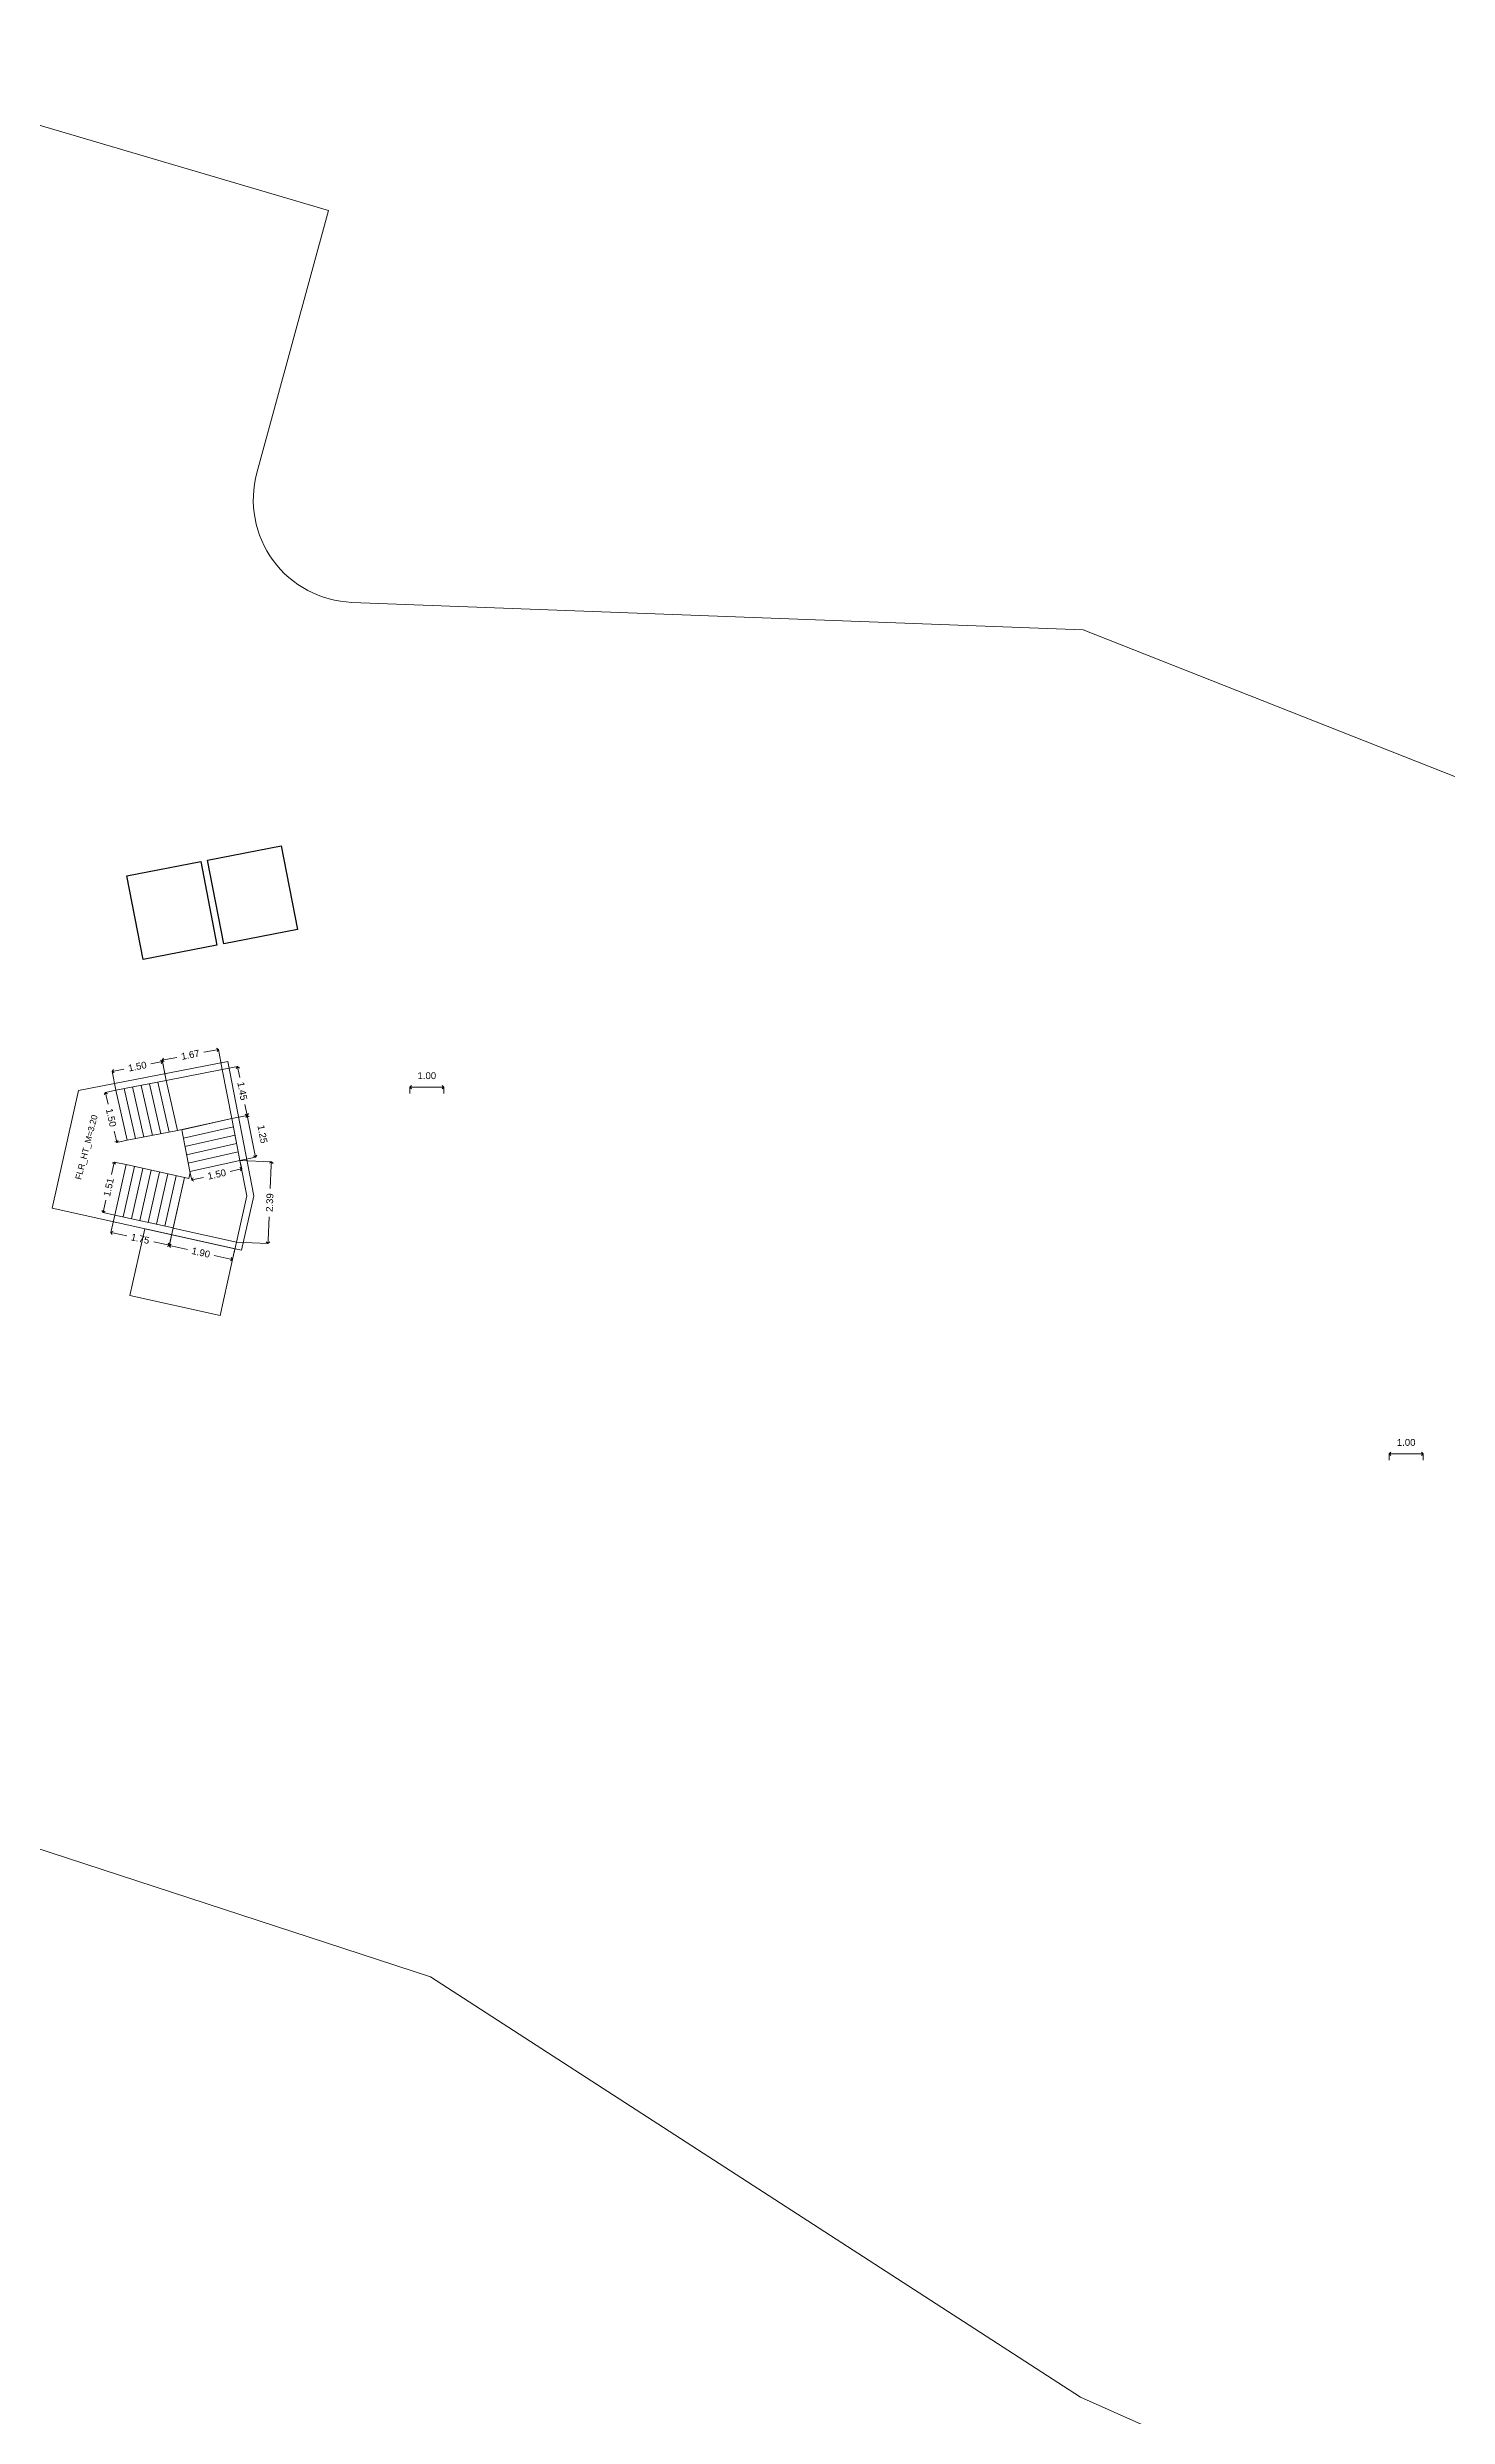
# Model space of a CAD drawing. Header units: metres. Extents: x 0 to 2611, y 0 to 3637.
# Drawn here: x 1882.3 to 1923.2, y 3035.7 to 3105 of the extents above; entities that cross this region are included whole.
import ezdxf

# ---------------------------------------------------------------- set-up
doc = ezdxf.new("R2010")
doc.units = ezdxf.units.M
doc.header["$LTSCALE"] = 0.1
doc.linetypes.add('CONTINULUS', pattern=[0])
doc.linetypes.add('DASHED', pattern=[0.75, 0.5, -0.25])
for name, color, linetype, lineweight in [('BLK_1_FLR_-2_BLT_UP_AREA', 41, 'DASHED', 9), ('BLK_1_FLR_-2_EXIT_WIDTH_DOOR', 7, 'Continuous', 0), ('BLK_1_FLR_-2_LIFT_5', 1, 'Continuous', 0), ('BLK_1_FLR_-2_STAIR_2', 7, 'Continuous', 0), ('BLK_1_FLR_-2_STAIR_2_FLIGHT_1', 7, 'Continuous', 0), ('BLK_1_FLR_-2_STAIR_2_FLIGHT_2', 7, 'Continuous', 0), ('BLK_1_FLR_-2_STAIR_2_FLIGHT_3', 7, 'Continuous', 0), ('BLK_1_FLR_-2_STAIR_2_LANDING_1', 7, 'Continuous', 0), ('BLK_1_FLR_-2_STAIR_2_LANDING_2', 7, 'Continuous', 0), ('PLAN', 7, 'Continuous', 40)]:
    doc.layers.add(name, color=color, linetype=linetype, lineweight=lineweight)
doc.layers.add('BLK_1_FLR_-2_LIFT_3', color=1, linetype='Continuous')
doc.layers.add('BLK_1_FLR_-2_LIFT_4', color=1, linetype='Continuous')
doc.styles.add('Arial', font='arial.ttf', dxfattribs={"height": 0.2})
doc.styles.get("Standard").update_dxf_attribs({"font": 'arial.ttf'})
doc.dimstyles.new('Standard$0', dxfattribs={"dimtxt": 0.2, "dimasz": 0.1, "dimexe": 0, "dimexo": 0, "dimgap": 0.1525, "dimtad": 0, "dimzin": 3, "dimdsep": 46, "dimtxsty": 'Arial', "dimblk": 'OPEN90', "dimcen": 0.09, "dimclrd": 8, "dimclre": 8, "dimclrt": 7, "dimadec": 0, "dimazin": 0, "dimtfac": 1, "dimtofl": 0, "dimtmove": 2, "dimatfit": 2, "dimfxl": 1, "dimtolj": 1, "dimtzin": 0, "dimlwd": 9, "dimlwe": 9, "dimarcsym": 0})

# ---------------------------------------------------------------- blocks, each defined once
blk = doc.blocks.new('_Open90')
at = {"layer": 'PLAN', "color": 0, "lineweight": -2}
for p, q in [((0, 0), (-1, 0)), ((-0.5, 0.5), (0, 0)), ((0, 0), (-0.5, -0.5))]:
    blk.add_line(p, q, dxfattribs=at)
blk = doc.blocks.new('*D276')
at = {"layer": 'BLK_1_FLR_-2_STAIR_2_FLIGHT_2', "color": 8, "lineweight": 9, "transparency": 16777216}
for p, q in [((1884.277, 3074.527), (1884.17, 3075.079)), ((1884.269, 3075.098), (1884.512, 3075.145)), ((1885.546, 3075.345), (1885.302, 3075.298)), ((1885.751, 3074.812), (1885.644, 3075.364))]:
    blk.add_line(p, q, dxfattribs=at)
at = {"layer": 'Defpoints', "color": 0, "transparency": 16777216}
for p in [(1884.17, 3075.079), (1884.277, 3074.527, 0), (1885.751, 3074.812, 0)]:
    blk.add_point(p, dxfattribs=at)
at = {"layer": 'BLK_1_FLR_-2_STAIR_2_FLIGHT_2', "color": 8, "lineweight": 9, "transparency": 16777216, "xscale": 0.1, "yscale": 0.1, "zscale": 0.1}
for p, rotation in [((1884.17, 3075.079), 190.9680131247863), ((1885.644, 3075.364), 10.96801312478629)]:
    blk.add_blockref('_Open90', p, dxfattribs=dict(at, rotation=rotation))
at = {"layer": 'BLK_1_FLR_-2_STAIR_2_FLIGHT_2', "color": 7, "transparency": 16777216, "insert": (1884.907, 3075.222), "char_height": 0.2, "attachment_point": 5, "rotation": 10.96801, "style": 'Arial'}
blk.add_mtext('\\A1;1.50', dxfattribs=at)
blk = doc.blocks.new('*D277')
at = {"layer": 'BLK_1_FLR_-2_STAIR_2_FLIGHT_2', "color": 8, "lineweight": 9, "transparency": 16777216}
for p, q in [((1884.277, 3074.527), (1883.975, 3074.458)), ((1883.997, 3074.361), (1884.051, 3074.119)), ((1884.284, 3073.092), (1884.229, 3073.334)), ((1884.609, 3073.063), (1884.306, 3072.994))]:
    blk.add_line(p, q, dxfattribs=at)
at = {"layer": 'Defpoints', "color": 0, "transparency": 16777216}
for p in [(1884.277, 3074.527, 0), (1884.306, 3072.994), (1884.609, 3073.063, 0)]:
    blk.add_point(p, dxfattribs=at)
at = {"layer": 'BLK_1_FLR_-2_STAIR_2_FLIGHT_2', "color": 8, "lineweight": 9, "transparency": 16777216, "xscale": 0.1, "yscale": 0.1, "zscale": 0.1}
for p, rotation in [((1883.975, 3074.458), 102.7460284282462), ((1884.306, 3072.994), 282.7460284282461)]:
    blk.add_blockref('_Open90', p, dxfattribs=dict(at, rotation=rotation))
at = {"layer": 'BLK_1_FLR_-2_STAIR_2_FLIGHT_2', "color": 7, "transparency": 16777216, "insert": (1884.14, 3073.726), "char_height": 0.2, "attachment_point": 5, "rotation": 282.74603, "style": 'Arial'}
blk.add_mtext('\\A1;1.50', dxfattribs=at)
blk = doc.blocks.new('*D278')
at = {"layer": 'BLK_1_FLR_-2_STAIR_2_FLIGHT_1', "color": 8, "lineweight": 9, "transparency": 16777216}
for p, q in [((1884.247, 3070.877), (1884.136, 3070.367)), ((1884.233, 3070.346), (1884.596, 3070.267)), ((1885.957, 3070.506), (1885.846, 3069.996)), ((1885.748, 3070.017), (1885.385, 3070.096))]:
    blk.add_line(p, q, dxfattribs=at)
at = {"layer": 'Defpoints', "color": 0, "transparency": 16777216}
for p in [(1884.136, 3070.367), (1884.247, 3070.877, 0), (1885.957, 3070.506, 0)]:
    blk.add_point(p, dxfattribs=at)
at = {"layer": 'BLK_1_FLR_-2_STAIR_2_FLIGHT_1', "color": 8, "lineweight": 9, "transparency": 16777216, "xscale": 0.1, "yscale": 0.1, "zscale": 0.1}
for p, rotation in [((1884.136, 3070.367), 167.7395222951251), ((1885.846, 3069.996), 347.7395222951252)]:
    blk.add_blockref('_Open90', p, dxfattribs=dict(at, rotation=rotation))
at = {"layer": 'BLK_1_FLR_-2_STAIR_2_FLIGHT_1', "color": 7, "transparency": 16777216, "insert": (1884.991, 3070.181), "char_height": 0.2, "attachment_point": 5, "rotation": 347.73952, "style": 'Arial'}
blk.add_mtext('\\A1;1.75', dxfattribs=at)
blk = doc.blocks.new('*D279')
at = {"layer": 'BLK_1_FLR_-2_STAIR_2_FLIGHT_1', "color": 8, "lineweight": 9, "transparency": 16777216}
for p, q in [((1884.21, 3072.329), (1884.151, 3072.065)), ((1884.575, 3072.351), (1884.232, 3072.427)), ((1884.247, 3070.877), (1883.903, 3070.954)), ((1883.925, 3071.051), (1883.984, 3071.316))]:
    blk.add_line(p, q, dxfattribs=at)
at = {"layer": 'Defpoints', "color": 0, "transparency": 16777216}
for p in [(1884.575, 3072.351, 0), (1883.903, 3070.954), (1884.247, 3070.877, 0)]:
    blk.add_point(p, dxfattribs=at)
at = {"layer": 'BLK_1_FLR_-2_STAIR_2_FLIGHT_1', "color": 8, "lineweight": 9, "transparency": 16777216, "xscale": 0.1, "yscale": 0.1, "zscale": 0.1}
for p, rotation in [((1884.232, 3072.427), 77.43348093889705), ((1883.903, 3070.954), 257.433480938897)]:
    blk.add_blockref('_Open90', p, dxfattribs=dict(at, rotation=rotation))
at = {"layer": 'BLK_1_FLR_-2_STAIR_2_FLIGHT_1', "color": 7, "transparency": 16777216, "insert": (1884.068, 3071.69), "char_height": 0.2, "attachment_point": 5, "rotation": 77.43348, "style": 'Arial'}
blk.add_mtext('\\A1;1.51', dxfattribs=at)
blk = doc.blocks.new('*D280')
at = {"layer": 'BLK_1_FLR_-2_STAIR_2_LANDING_1', "color": 8, "lineweight": 9, "transparency": 16777216}
for p, q in [((1885.955, 3070.497), (1885.841, 3069.985)), ((1885.938, 3069.963), (1886.373, 3069.866)), ((1887.594, 3069.594), (1887.159, 3069.691)), ((1887.805, 3070.084), (1887.691, 3069.572))]:
    blk.add_line(p, q, dxfattribs=at)
at = {"layer": 'Defpoints', "color": 0, "transparency": 16777216}
for p in [(1885.955, 3070.497, 0), (1885.841, 3069.985), (1887.805, 3070.084, 0)]:
    blk.add_point(p, dxfattribs=at)
at = {"layer": 'BLK_1_FLR_-2_STAIR_2_LANDING_1', "color": 8, "lineweight": 9, "transparency": 16777216, "xscale": 0.1, "yscale": 0.1, "zscale": 0.1}
for p, rotation in [((1885.841, 3069.985), 167.4334809389463), ((1887.691, 3069.572), 347.4334809389463)]:
    blk.add_blockref('_Open90', p, dxfattribs=dict(at, rotation=rotation))
at = {"layer": 'BLK_1_FLR_-2_STAIR_2_LANDING_1', "color": 7, "transparency": 16777216, "insert": (1886.766, 3069.779), "char_height": 0.2, "attachment_point": 5, "rotation": 347.43348, "style": 'Arial'}
blk.add_mtext('\\A1;1.90', dxfattribs=at)
blk = doc.blocks.new('*D281')
at = {"layer": 'BLK_1_FLR_-2_STAIR_2_LANDING_1', "color": 8, "lineweight": 9, "transparency": 16777216}
for p, q in [((1887.907, 3072.476), (1888.83, 3072.437)), ((1888.826, 3072.337), (1888.797, 3071.654)), ((1888.733, 3070.145), (1888.762, 3070.827)), ((1887.805, 3070.084), (1888.728, 3070.045))]:
    blk.add_line(p, q, dxfattribs=at)
at = {"layer": 'Defpoints', "color": 0, "transparency": 16777216}
for p in [(1887.907, 3072.476, 0), (1888.83, 3072.437), (1887.805, 3070.084, 0)]:
    blk.add_point(p, dxfattribs=at)
at = {"layer": 'BLK_1_FLR_-2_STAIR_2_LANDING_1', "color": 8, "lineweight": 9, "transparency": 16777216, "xscale": 0.1, "yscale": 0.1, "zscale": 0.1}
for p, rotation in [((1888.83, 3072.437), 87.55948289761075), ((1888.728, 3070.045), 267.5594828976108)]:
    blk.add_blockref('_Open90', p, dxfattribs=dict(at, rotation=rotation))
at = {"layer": 'BLK_1_FLR_-2_STAIR_2_LANDING_1', "color": 7, "transparency": 16777216, "insert": (1888.779, 3071.241), "char_height": 0.2, "attachment_point": 5, "rotation": 87.55948, "style": 'Arial'}
blk.add_mtext('\\A1;2.39', dxfattribs=at)
blk = doc.blocks.new('*D282')
at = {"layer": 'BLK_1_FLR_-2_STAIR_2_FLIGHT_3', "color": 8, "lineweight": 9, "transparency": 16777216}
for p, q in [((1887.668, 3073.703), (1888.123, 3073.792)), ((1888.143, 3073.694), (1888.343, 3072.663)), ((1887.907, 3072.476), (1888.363, 3072.565))]:
    blk.add_line(p, q, dxfattribs=at)
at = {"layer": 'Defpoints', "color": 0, "transparency": 16777216}
for p in [(1887.668, 3073.703, 0), (1887.907, 3072.476, 0), (1888.363, 3072.565)]:
    blk.add_point(p, dxfattribs=at)
at = {"layer": 'BLK_1_FLR_-2_STAIR_2_FLIGHT_3', "color": 8, "lineweight": 9, "transparency": 16777216, "xscale": 0.1, "yscale": 0.1, "zscale": 0.1}
for p, rotation in [((1888.123, 3073.792), 101.0271001115282), ((1888.363, 3072.565), 281.0271001115282)]:
    blk.add_blockref('_Open90', p, dxfattribs=dict(at, rotation=rotation))
at = {"layer": 'BLK_1_FLR_-2_STAIR_2_FLIGHT_3', "color": 7, "transparency": 16777216, "insert": (1888.568, 3073.242), "char_height": 0.2, "attachment_point": 5, "rotation": 281.0271, "style": 'Arial'}
blk.add_mtext('\\A1;1.25', dxfattribs=at)
blk = doc.blocks.new('*D283')
at = {"layer": 'BLK_1_FLR_-2_STAIR_2_FLIGHT_3', "color": 8, "lineweight": 9, "transparency": 16777216}
for p, q in [((1887.907, 3072.476), (1887.963, 3072.231)), ((1886.443, 3072.145), (1886.498, 3071.9)), ((1886.596, 3071.922), (1886.838, 3071.977)), ((1887.865, 3072.209), (1887.623, 3072.154))]:
    blk.add_line(p, q, dxfattribs=at)
at = {"layer": 'Defpoints', "color": 0, "transparency": 16777216}
for p in [(1887.907, 3072.476, 0), (1886.443, 3072.145, 0), (1886.498, 3071.9)]:
    blk.add_point(p, dxfattribs=at)
at = {"layer": 'BLK_1_FLR_-2_STAIR_2_FLIGHT_3', "color": 8, "lineweight": 9, "transparency": 16777216, "xscale": 0.1, "yscale": 0.1, "zscale": 0.1}
for p, rotation in [((1887.963, 3072.231), 12.74602842834093), ((1886.498, 3071.9), 192.7460284283409)]:
    blk.add_blockref('_Open90', p, dxfattribs=dict(at, rotation=rotation))
at = {"layer": 'BLK_1_FLR_-2_STAIR_2_FLIGHT_3', "color": 7, "transparency": 16777216, "insert": (1887.231, 3072.066), "char_height": 0.2, "attachment_point": 5, "rotation": 12.74603, "style": 'Arial'}
blk.add_mtext('\\A1;1.50', dxfattribs=at)
blk = doc.blocks.new('*D284')
at = {"layer": 'BLK_1_FLR_-2_STAIR_2_LANDING_2', "color": 8, "lineweight": 9, "transparency": 16777216}
for p, q in [((1885.751, 3074.812), (1885.636, 3075.404)), ((1885.734, 3075.423), (1886.062, 3075.486)), ((1887.18, 3075.703), (1886.853, 3075.639)), ((1887.392, 3075.13), (1887.278, 3075.722))]:
    blk.add_line(p, q, dxfattribs=at)
at = {"layer": 'Defpoints', "color": 0, "transparency": 16777216}
for p in [(1885.636, 3075.404), (1887.392, 3075.13, 0), (1885.751, 3074.812, 0)]:
    blk.add_point(p, dxfattribs=at)
at = {"layer": 'BLK_1_FLR_-2_STAIR_2_LANDING_2', "color": 8, "lineweight": 9, "transparency": 16777216, "xscale": 0.1, "yscale": 0.1, "zscale": 0.1}
for p, rotation in [((1887.278, 3075.722), 10.96464420234255), ((1885.636, 3075.404), 190.9646442023426)]:
    blk.add_blockref('_Open90', p, dxfattribs=dict(at, rotation=rotation))
at = {"layer": 'BLK_1_FLR_-2_STAIR_2_LANDING_2', "color": 7, "transparency": 16777216, "insert": (1886.457, 3075.563), "char_height": 0.2, "attachment_point": 5, "rotation": 10.96464, "style": 'Arial'}
blk.add_mtext('\\A1;1.67', dxfattribs=at)
blk = doc.blocks.new('*D285')
at = {"layer": 'BLK_1_FLR_-2_STAIR_2_LANDING_2', "color": 8, "lineweight": 9, "transparency": 16777216}
for p, q in [((1887.392, 3075.13), (1887.84, 3075.217)), ((1887.859, 3075.119), (1887.902, 3074.9)), ((1887.668, 3073.703), (1888.116, 3073.79)), ((1888.097, 3073.888), (1888.055, 3074.107))]:
    blk.add_line(p, q, dxfattribs=at)
at = {"layer": 'Defpoints', "color": 0, "transparency": 16777216}
for p in [(1887.392, 3075.13, 0), (1887.668, 3073.703, 0), (1888.116, 3073.79)]:
    blk.add_point(p, dxfattribs=at)
at = {"layer": 'BLK_1_FLR_-2_STAIR_2_LANDING_2', "color": 8, "lineweight": 9, "transparency": 16777216, "xscale": 0.1, "yscale": 0.1, "zscale": 0.1}
for p, rotation in [((1887.84, 3075.217), 100.9363162475692), ((1888.116, 3073.79), 280.9363162475693)]:
    blk.add_blockref('_Open90', p, dxfattribs=dict(at, rotation=rotation))
at = {"layer": 'BLK_1_FLR_-2_STAIR_2_LANDING_2', "color": 7, "transparency": 16777216, "insert": (1887.978, 3074.503), "char_height": 0.2, "attachment_point": 5, "rotation": 280.93632, "style": 'Arial'}
blk.add_mtext('\\A1;1.45', dxfattribs=at)
blk = doc.blocks.new('*D381')
at = {"layer": 'BLK_1_FLR_-2_EXIT_WIDTH_DOOR', "color": 8, "linetype": 'CONTINULUS', "lineweight": 9, "ltscale": 0.05, "transparency": 16777216}
for p, q in [((1892.877, 3074.433), (1892.877, 3074.62)), ((1892.977, 3074.62), (1893.777, 3074.62)), ((1893.877, 3074.433), (1893.877, 3074.62))]:
    blk.add_line(p, q, dxfattribs=at)
at = {"layer": 'Defpoints', "color": 0, "linetype": 'CONTINULUS', "ltscale": 0.05, "transparency": 16777216}
for p in [(1892.877, 3074.433), (1893.877, 3074.62), (1893.877, 3074.433)]:
    blk.add_point(p, dxfattribs=at)
at = {"layer": 'BLK_1_FLR_-2_EXIT_WIDTH_DOOR', "color": 8, "linetype": 'CONTINULUS', "lineweight": 9, "ltscale": 0.05, "transparency": 16777216, "xscale": 0.1, "yscale": 0.1, "zscale": 0.1, "rotation": 180}
blk.add_blockref('_Open90', (1892.877, 3074.62), dxfattribs=at)
at = {"layer": 'BLK_1_FLR_-2_EXIT_WIDTH_DOOR', "color": 8, "linetype": 'CONTINULUS', "lineweight": 9, "ltscale": 0.05, "transparency": 16777216, "xscale": 0.1, "yscale": 0.1, "zscale": 0.1}
blk.add_blockref('_Open90', (1893.877, 3074.62), dxfattribs=at)
at = {"layer": 'BLK_1_FLR_-2_EXIT_WIDTH_DOOR', "color": 7, "linetype": 'CONTINULUS', "ltscale": 0.05, "transparency": 16777216, "insert": (1893.377, 3074.951), "char_height": 0.2, "attachment_point": 5, "style": 'Arial'}
blk.add_mtext('\\A1;1.00', dxfattribs=at)
blk = doc.blocks.new('*D382')
at = {"layer": 'BLK_1_FLR_-2_EXIT_WIDTH_DOOR', "color": 8, "linetype": 'CONTINULUS', "lineweight": 9, "ltscale": 0.05, "transparency": 16777216}
for p, q in [((1921.53, 3063.704), (1921.53, 3063.892)), ((1921.63, 3063.892), (1922.43, 3063.892)), ((1922.53, 3063.704), (1922.53, 3063.892))]:
    blk.add_line(p, q, dxfattribs=at)
at = {"layer": 'Defpoints', "color": 0, "linetype": 'CONTINULUS', "ltscale": 0.05, "transparency": 16777216}
for p in [(1921.53, 3063.704), (1922.53, 3063.892), (1922.53, 3063.704)]:
    blk.add_point(p, dxfattribs=at)
at = {"layer": 'BLK_1_FLR_-2_EXIT_WIDTH_DOOR', "color": 8, "linetype": 'CONTINULUS', "lineweight": 9, "ltscale": 0.05, "transparency": 16777216, "xscale": 0.1, "yscale": 0.1, "zscale": 0.1, "rotation": 180}
blk.add_blockref('_Open90', (1921.53, 3063.892), dxfattribs=at)
at = {"layer": 'BLK_1_FLR_-2_EXIT_WIDTH_DOOR', "color": 8, "linetype": 'CONTINULUS', "lineweight": 9, "ltscale": 0.05, "transparency": 16777216, "xscale": 0.1, "yscale": 0.1, "zscale": 0.1}
blk.add_blockref('_Open90', (1922.53, 3063.892), dxfattribs=at)
at = {"layer": 'BLK_1_FLR_-2_EXIT_WIDTH_DOOR', "color": 7, "linetype": 'CONTINULUS', "ltscale": 0.05, "transparency": 16777216, "insert": (1922.03, 3064.223), "char_height": 0.2, "attachment_point": 5, "style": 'Arial'}
blk.add_mtext('\\A1;1.00', dxfattribs=at)

msp = doc.modelspace()

# ---------------------------------------------------------------- linework, layer by layer
at = {"layer": 'BLK_1_FLR_-2_BLT_UP_AREA', "color": 14, "linetype": 'Continuous'}
msp.add_lwpolyline([(1849.658, 3083.308), (1865.81, 3096.147), (1874.321, 3105.032), (1890.498, 3100.262), (1888.405, 3092.586, 0.482872), (1891.186, 3088.799), (1912.58, 3087.993), (1930.985, 3080.731), (1969.03, 3082.914), (1987.336, 3094.072), (1993.796, 3104.313), (2002.337, 3090.349), (2019.614, 3064.506), (2018.36, 3031.246), (2011.661, 3011.844), (2005.357, 2982.395, -0.50695), (1975.623, 2969.062), (1954.818, 2980.887), (1959.534, 2998.761), (1936.056, 3025.81), (1912.5, 3036.298), (1893.482, 3048.593), (1853.554, 3061.641, -0.597421)], format="xyb", close=True, dxfattribs=at)
at = {"layer": 'BLK_1_FLR_-2_LIFT_3', "color": 1, "elevation": -0.001}
msp.add_lwpolyline([(1885.077, 3078.349), (1884.601, 3080.803), (1886.761, 3081.222), (1887.236, 3078.768)], close=True, dxfattribs=at)
at = {"layer": 'BLK_1_FLR_-2_LIFT_4', "color": 1, "elevation": -0.001}
msp.add_lwpolyline([(1887.433, 3078.806), (1886.957, 3081.26), (1889.117, 3081.679), (1889.593, 3079.224)], close=True, dxfattribs=at)
at = {"layer": 'BLK_1_FLR_-2_LIFT_5', "color": 2, "elevation": 0}
msp.add_lwpolyline([(1884.691, 3068.524), (1885.127, 3070.476), (1887.762, 3069.889), (1887.327, 3067.937)], close=True, dxfattribs=at)
at = {"layer": 'BLK_1_FLR_-2_STAIR_2'}
msp.add_lwpolyline([(1887.957, 3069.845), (1882.418, 3071.08), (1883.185, 3074.519), (1887.55, 3075.365), (1888.312, 3071.436)], close=True, dxfattribs=at)
at = {"layer": 'BLK_1_FLR_-2_STAIR_2_FLIGHT_1', "color": 3}
for p, q in [((1884.575, 3072.351, 0), (1884.247, 3070.877, 0)), ((1884.819, 3072.296, 0), (1884.491, 3070.823, 0)), ((1885.063, 3072.242, 0), (1884.735, 3070.769, 0)), ((1885.307, 3072.187, 0), (1884.979, 3070.714, 0)), ((1885.551, 3072.133, 0), (1885.223, 3070.66, 0)), ((1885.795, 3072.079, 0), (1885.467, 3070.605, 0)), ((1886.039, 3072.024, 0), (1885.711, 3070.551, 0)), ((1886.283, 3071.97, 0), (1885.955, 3070.497, 0))]:
    msp.add_line(p, q, dxfattribs=at)
at = {"layer": 'BLK_1_FLR_-2_STAIR_2_FLIGHT_1', "elevation": 0}
msp.add_lwpolyline([(1884.575, 3072.351), (1886.283, 3071.97), (1885.957, 3070.506), (1884.247, 3070.877)], close=True, dxfattribs=at)
at = {"layer": 'BLK_1_FLR_-2_STAIR_2_FLIGHT_2', "color": 3}
for p, q in [((1884.609, 3073.063, 0), (1884.277, 3074.527, 0)), ((1884.854, 3073.111, 0), (1884.523, 3074.574, 0)), ((1885.1, 3073.158, 0), (1884.769, 3074.622, 0)), ((1885.346, 3073.203, 0), (1885.014, 3074.67, 0)), ((1885.591, 3073.253, 0), (1885.26, 3074.717, 0)), ((1885.836, 3073.301, 0), (1885.505, 3074.765, 0)), ((1886.082, 3073.349, 0), (1885.751, 3074.812, 0))]:
    msp.add_line(p, q, dxfattribs=at)
at = {"layer": 'BLK_1_FLR_-2_STAIR_2_FLIGHT_2', "elevation": 0}
msp.add_lwpolyline([(1884.609, 3073.063), (1884.277, 3074.527), (1885.751, 3074.812), (1886.082, 3073.349)], close=True, dxfattribs=at)
at = {"layer": 'BLK_1_FLR_-2_STAIR_2_FLIGHT_3', "color": 3}
for p, q in [((1887.668, 3073.703, 0), (1886.205, 3073.372, 0)), ((1887.717, 3073.458, 0), (1886.253, 3073.127, 0)), ((1887.765, 3073.213, 0), (1886.3, 3072.881, 0)), ((1887.812, 3072.967, 0), (1886.348, 3072.636, 0)), ((1887.86, 3072.721, 0), (1886.395, 3072.39, 0)), ((1887.907, 3072.476, 0), (1886.443, 3072.145, 0))]:
    msp.add_line(p, q, dxfattribs=at)
at = {"layer": 'BLK_1_FLR_-2_STAIR_2_FLIGHT_3', "elevation": 0}
msp.add_lwpolyline([(1886.443, 3072.145), (1887.907, 3072.476), (1887.668, 3073.703), (1886.205, 3073.372)], close=True, dxfattribs=at)
at = {"layer": 'BLK_1_FLR_-2_STAIR_2_LANDING_1', "elevation": 0}
msp.add_lwpolyline([(1887.907, 3072.476), (1888.108, 3071.439), (1887.805, 3070.084), (1885.955, 3070.497), (1886.283, 3071.97), (1886.409, 3071.942), (1886.448, 3072.119), (1886.443, 3072.145)], close=True, dxfattribs=at)
at = {"layer": 'BLK_1_FLR_-2_STAIR_2_LANDING_2', "elevation": 0}
msp.add_lwpolyline([(1885.751, 3074.812), (1887.392, 3075.13), (1887.668, 3073.703), (1886.083, 3073.345)], close=True, dxfattribs=at)

# ---------------------------------------------------------------- texts
at = {"layer": 'BLK_1_FLR_-2_STAIR_2', "insert": (1883.085, 3071.941, -0.081), "char_height": 0.18103, "width": 1.93651, "attachment_point": 1, "rotation": 75.50925}
msp.add_mtext('FLR_HT_M=3.20', dxfattribs=at)

# ---------------------------------------------------------------- dimensions: what is measured, and where the dimension line sits
at = {"layer": 'BLK_1_FLR_-2_EXIT_WIDTH_DOOR', "color": 1, "linetype": 'CONTINULUS', "ltscale": 0.05}
for p1, p2, picture, middle in [((1892.877, 3074.433), (1893.877, 3074.433), '*D381', (1893.377, 3074.951)), ((1921.53, 3063.704), (1922.53, 3063.704), '*D382', (1922.03, 3064.223))]:
    dim = msp.add_aligned_dim(p1=p1, p2=p2, distance=0.187, dimstyle='Standard$0', dxfattribs=at)
    dim.commit()
    dim.dimension.update_dxf_attribs({"geometry": picture, "text_midpoint": middle})
at = {"layer": 'BLK_1_FLR_-2_STAIR_2_FLIGHT_1', "color": 2}
dim = msp.add_aligned_dim(p1=(1884.575, 3072.351, 0), p2=(1884.247, 3070.877, 0), distance=-0.352, dimstyle='Standard$0', dxfattribs=at)
dim.commit()
dim.dimension.update_dxf_attribs({"geometry": '*D279', "text_midpoint": (1884.068, 3071.69)})
at = {"layer": 'BLK_1_FLR_-2_STAIR_2_FLIGHT_1', "color": 1}
dim = msp.add_aligned_dim(p1=(1885.957, 3070.506, 0), p2=(1884.247, 3070.877, 0), distance=0.522, dimstyle='Standard$0', dxfattribs=at)
dim.commit()
dim.dimension.update_dxf_attribs({"geometry": '*D278', "text_midpoint": (1884.991, 3070.181)})
at = {"layer": 'BLK_1_FLR_-2_STAIR_2_FLIGHT_2', "color": 1}
dim = msp.add_aligned_dim(p1=(1885.751, 3074.812, 0), p2=(1884.277, 3074.527, 0), distance=-0.562, dimstyle='Standard$0', dxfattribs=at)
dim.commit()
dim.dimension.update_dxf_attribs({"geometry": '*D276', "text_midpoint": (1884.907, 3075.222)})
at = {"layer": 'BLK_1_FLR_-2_STAIR_2_FLIGHT_2', "color": 2}
dim = msp.add_aligned_dim(p1=(1884.277, 3074.527, 0), p2=(1884.609, 3073.063, 0), distance=-0.311, dimstyle='Standard$0', dxfattribs=at)
dim.commit()
dim.dimension.update_dxf_attribs({"geometry": '*D277', "text_midpoint": (1884.14, 3073.726)})
at = {"layer": 'BLK_1_FLR_-2_STAIR_2_FLIGHT_3', "color": 1}
dim = msp.add_aligned_dim(p1=(1887.668, 3073.703, 0), p2=(1887.907, 3072.476, 0), distance=0.464, dimstyle='Standard$0', dxfattribs=at)
dim.commit()
dim.dimension.update_dxf_attribs({"geometry": '*D282', "text_midpoint": (1888.568, 3073.242)})
at = {"layer": 'BLK_1_FLR_-2_STAIR_2_FLIGHT_3', "color": 2}
dim = msp.add_aligned_dim(p1=(1887.907, 3072.476, 0), p2=(1886.443, 3072.145, 0), distance=0.251, dimstyle='Standard$0', dxfattribs=at)
dim.commit()
dim.dimension.update_dxf_attribs({"geometry": '*D283', "text_midpoint": (1887.231, 3072.066)})
at = {"layer": 'BLK_1_FLR_-2_STAIR_2_LANDING_1', "color": 1}
dim = msp.add_aligned_dim(p1=(1887.805, 3070.084, 0), p2=(1887.907, 3072.476, 0), distance=-0.924, dimstyle='Standard$0', dxfattribs=at)
dim.commit()
dim.dimension.update_dxf_attribs({"geometry": '*D281', "text_midpoint": (1888.779, 3071.241)})
at = {"layer": 'BLK_1_FLR_-2_STAIR_2_LANDING_1', "color": 2}
dim = msp.add_aligned_dim(p1=(1887.805, 3070.084, 0), p2=(1885.955, 3070.497, 0), distance=0.524, dimstyle='Standard$0', dxfattribs=at)
dim.commit()
dim.dimension.update_dxf_attribs({"geometry": '*D280', "text_midpoint": (1886.766, 3069.779)})
at = {"layer": 'BLK_1_FLR_-2_STAIR_2_LANDING_2', "color": 2}
dim = msp.add_aligned_dim(p1=(1887.392, 3075.13, 0), p2=(1885.751, 3074.812, 0), distance=-0.602, dimstyle='Standard$0', dxfattribs=at)
dim.commit()
dim.dimension.update_dxf_attribs({"geometry": '*D284', "text_midpoint": (1886.457, 3075.563)})
at = {"layer": 'BLK_1_FLR_-2_STAIR_2_LANDING_2', "color": 1}
dim = msp.add_aligned_dim(p1=(1887.392, 3075.13, 0), p2=(1887.668, 3073.703, 0), distance=0.456, dimstyle='Standard$0', dxfattribs=at)
dim.commit()
dim.dimension.update_dxf_attribs({"geometry": '*D285', "text_midpoint": (1887.978, 3074.503)})

doc.saveas('drawing.dxf')
